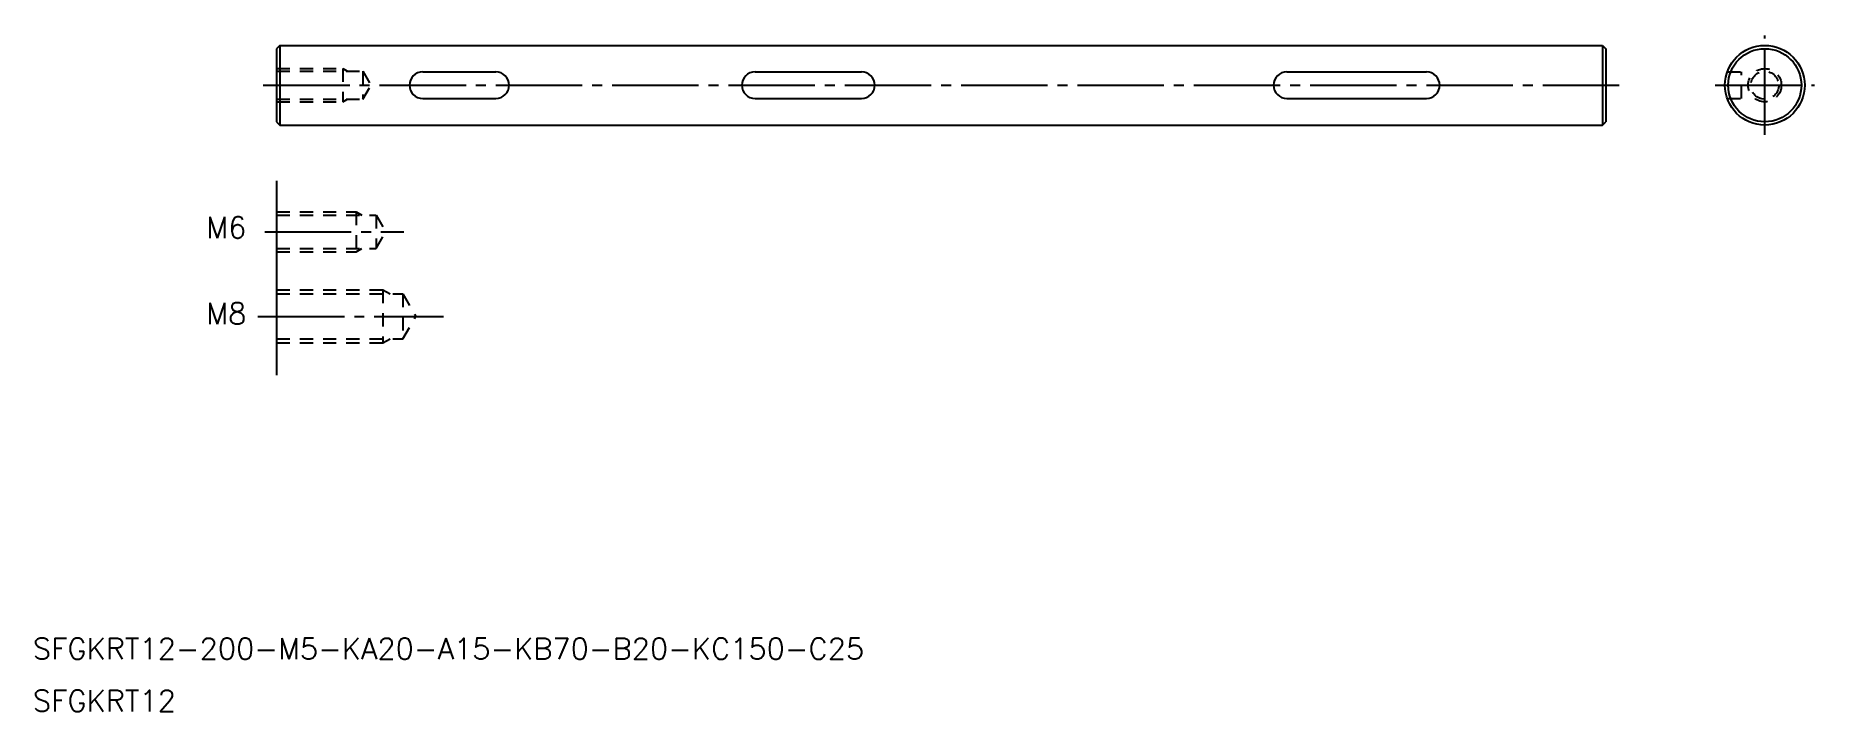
# Model space of a CAD drawing. Extents: x 44 to 312, y 107 to 209.
import ezdxf

# ---------------------------------------------------------------- set-up
doc = ezdxf.new("R2010")
doc.units = 0
doc.linetypes.add('CENTER', pattern=[17.5, 13, -1.5, 1.5, -1.5])
doc.linetypes.add('DASHED', pattern=[3.5, 2, -1.5])
doc.layers.get('0').update_dxf_attribs({"linetype": 'CONTINUOUS'})
doc.layers.add('CENTER', color=1, linetype='CENTER')
doc.styles.get("Standard").update_dxf_attribs({"font": 'txt.shx', "bigfont": '@extfont2.shx'})

msp = doc.modelspace()

# ---------------------------------------------------------------- linework, layer by layer
at = {"color": 7, "linetype": 'CONTINUOUS'}
for p, q in [((81.07, 207.4), (80.57, 206.9)), ((80.57, 206.9), (80.57, 195.9)), ((81.07, 207.4), (81.07, 195.4)), ((81.07, 207.4), (280.07, 207.4)), ((280.07, 207.4), (280.07, 195.4)), ((280.07, 207.4), (280.57, 206.9)), ((280.57, 206.9), (280.57, 195.9)), ((102.57, 203.4), (113.57, 203.4)), ((152.57, 203.4), (168.57, 203.4)), ((232.57, 203.4), (253.57, 203.4)), ((102.57, 199.4), (113.57, 199.4)), ((152.57, 199.4), (168.57, 199.4)), ((232.57, 199.4), (253.57, 199.4)), ((80.57, 195.9), (81.07, 195.4)), ((81.07, 195.4), (280.07, 195.4)), ((280.07, 195.4), (280.57, 195.9)), ((80.57, 187.03), (80.57, 157.79)), ((80.57, 182.34), (80.57, 176.34))]:
    msp.add_line(p, q, dxfattribs=at)
at = {"color": 3, "linetype": 'DASHED'}
for p, q in [((80.57, 203.9), (90.57, 203.9)), ((80.57, 203.5), (93.57, 203.5)), ((90.57, 203.9), (90.57, 198.9)), ((90.57, 203.9), (91.17, 203.55)), ((93.57, 203.5), (93.57, 199.3)), ((93.57, 203.5), (94.78, 201.4)), ((298.82, 203.4), (300.98, 203.4)), ((300.98, 199.4), (300.98, 203.4)), ((93.57, 199.3), (94.78, 201.4)), ((80.57, 199.3), (93.57, 199.3)), ((80.57, 198.9), (90.57, 198.9)), ((90.57, 198.9), (91.17, 199.25)), ((298.82, 199.4), (300.98, 199.4)), ((80.57, 182.34), (92.57, 182.34)), ((92.57, 182.34), (92.57, 176.34)), ((92.57, 182.34), (93.43, 181.84)), ((80.57, 181.84), (95.57, 181.84)), ((95.57, 181.84), (97.01, 179.34)), ((95.57, 181.84), (95.57, 176.84)), ((95.57, 176.84), (97.01, 179.34)), ((80.57, 176.84), (95.57, 176.84)), ((92.57, 176.34), (93.43, 176.84)), ((80.57, 176.34), (92.57, 176.34)), ((80.57, 170.63), (96.57, 170.63)), ((80.57, 170), (99.57, 170)), ((96.57, 170.63), (96.57, 162.63)), ((96.57, 170.63), (97.65, 170)), ((99.57, 170), (101.52, 166.63)), ((99.57, 170), (99.57, 163.25)), ((99.57, 163.25), (101.52, 166.63)), ((80.57, 163.25), (99.57, 163.25)), ((96.57, 162.63), (97.65, 163.25)), ((80.57, 162.63), (96.57, 162.63))]:
    msp.add_line(p, q, dxfattribs=at)
for p, q in [((280.57, 204.15), (280.57, 204.15)), ((280.57, 201.4), (280.57, 201.4))]:
    msp.add_line(p, q)
at = {"color": 7, "linetype": 'CONTINUOUS'}
for radius in [6, 5.5]:
    msp.add_circle((304.48, 201.4), radius, dxfattribs=at)
at = {"color": 3, "linetype": 'DASHED'}
for radius in [2.5, 2.1]:
    msp.add_circle((304.48, 201.4), radius, dxfattribs=at)
at = {"color": 7, "linetype": 'CONTINUOUS'}
for centre, start, end in [((102.57, 201.4), 90, 270), ((113.57, 201.4), 270, 90), ((152.57, 201.4), 90, 270), ((168.57, 201.4), 270, 90), ((232.57, 201.4), 90, 270), ((253.57, 201.4), 270, 90)]:
    msp.add_arc(centre, 2, start, end, dxfattribs=at)
at = {"layer": 'CENTER', "color": 1, "linetype": 'CENTER'}
for p, q in [((304.48, 193.93), (304.48, 208.87)), ((78.58, 201.4), (282.56, 201.4)), ((297.01, 201.4), (311.95, 201.4)), ((78.79, 179.34), (99.72, 179.34)), ((77.78, 166.63), (105.68, 166.63))]:
    msp.add_line(p, q, dxfattribs=at)

# ---------------------------------------------------------------- texts
at = {"color": 7, "linetype": 'CONTINUOUS'}
for s, p in [('M6', (70, 178.41)), ('M8', (70, 165.48))]:
    msp.add_text(s, height=3.2, dxfattribs=at).set_placement(p)
for s, p in [('SFGKRT12-200-M5-KA20-A15-KB70-B20-KC150-C25', (43.91, 115.05)), ('SFGKRT12', (43.91, 107.21))]:
    msp.add_text(s, height=3.2).set_placement(p)

doc.saveas('drawing.dxf')
